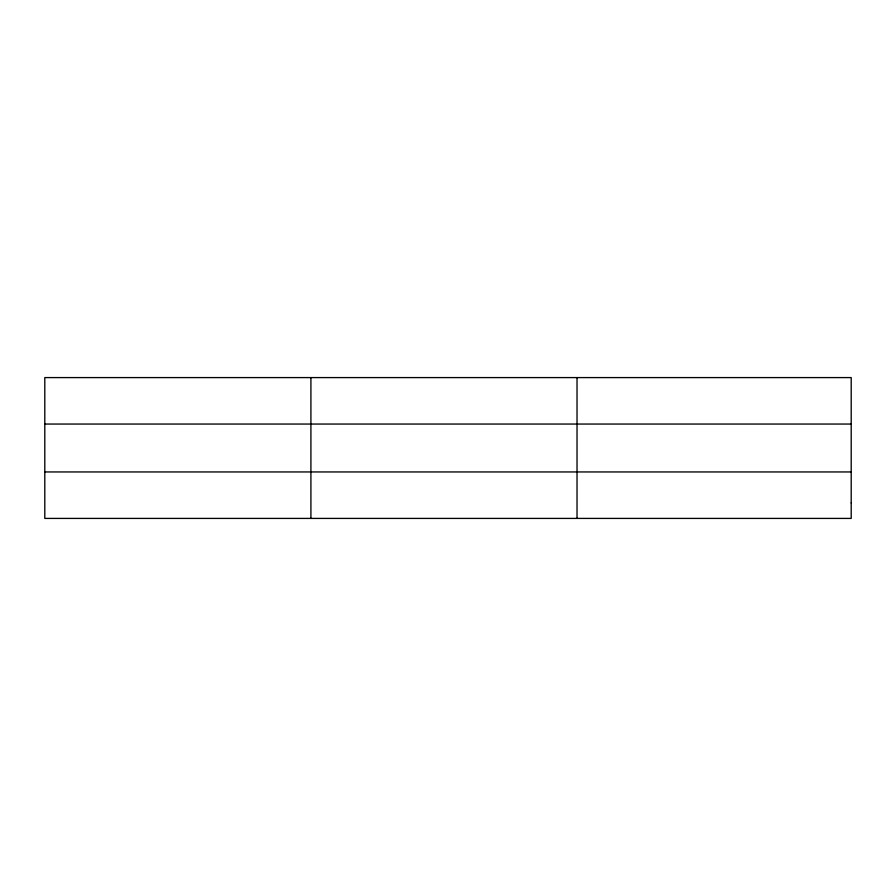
<?xml version="1.0" encoding="UTF-8"?>
<svg xmlns="http://www.w3.org/2000/svg" width="896" height="896" viewBox="0 0 896 896"><rect width="100%" height="100%" fill="white"/><g stroke="black" fill="none" stroke-linecap="round" stroke-linejoin="round"><path stroke-width="1.34" d="M310.912 377.586L310.912 518.414M577.024 377.586L577.024 518.414M44.8 424.054L851.2 424.054M44.8 471.946L851.2 471.946M851.2 502.925L851.2 518.414L44.8 518.414L44.8 377.586L851.2 377.586L851.2 502.925"/></g></svg>
